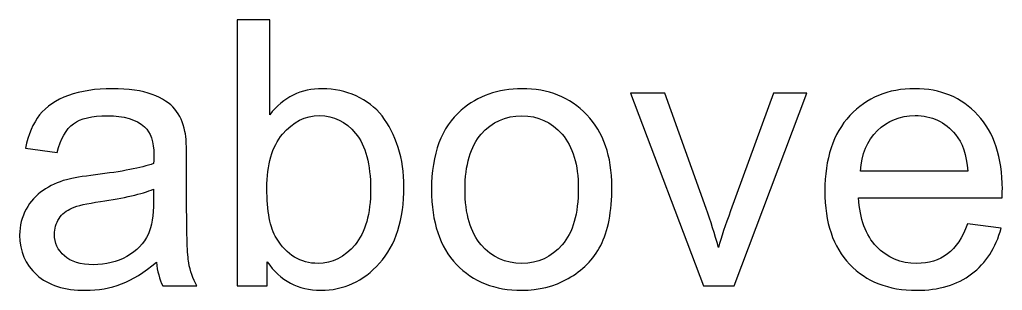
# Model space of a CAD drawing. Header units: centimetres. Extents: x -233 to -82, y 123 to 153.
# Drawn here: x -168.799 to -167.865, y 142.74 to 142.996 of the extents above; entities that cross this region are included whole.
import ezdxf

# ---------------------------------------------------------------- set-up
doc = ezdxf.new("R2010")
doc.units = ezdxf.units.CM
doc.header["$MEASUREMENT"] = 0
doc.layers.add('layer 1', color=7, linetype='Continuous')

msp = doc.modelspace()

# ---------------------------------------------------------------- linework, layer by layer
at = {"layer": 'layer 1'}
for points, knots in [([(-168.5636, 142.74361), (-168.5636, 142.74361), (-168.5923, 142.74361), (-168.5923, 142.74361), (-168.5923, 142.74361), (-168.5923, 142.74361), (-168.5923, 142.99611), (-168.5923, 142.99611), (-168.5923, 142.99611), (-168.5923, 142.99611), (-168.5613, 142.99611), (-168.5613, 142.99611), (-168.5613, 142.99611), (-168.5613, 142.99611), (-168.5613, 142.90601), (-168.5613, 142.90601), (-168.5613, 142.90601), (-168.5482, 142.92251), (-168.5315, 142.93071), (-168.5112, 142.93071), (-168.5112, 142.93071), (-168.4999, 142.93071), (-168.4893, 142.92841), (-168.4792, 142.92391), (-168.4792, 142.92391), (-168.4692, 142.91941), (-168.4609, 142.91301), (-168.4544, 142.90481), (-168.4544, 142.90481), (-168.4479, 142.89651), (-168.4429, 142.88661), (-168.4392, 142.87501), (-168.4392, 142.87501), (-168.4355, 142.86341), (-168.4337, 142.85101), (-168.4337, 142.83781), (-168.4337, 142.83781), (-168.4337, 142.80651), (-168.4414, 142.78231), (-168.4569, 142.76521), (-168.4569, 142.76521), (-168.4724, 142.74811), (-168.491, 142.73951), (-168.5127, 142.73951), (-168.5127, 142.73951), (-168.5343, 142.73951), (-168.5513, 142.74851), (-168.5636, 142.76651), (-168.5636, 142.76651), (-168.5636, 142.76651), (-168.5636, 142.74361), (-168.5636, 142.74361)], [0, 0, 0, 0, 0.071429, 0.071429, 0.071429, 0.071429, 0.142857, 0.142857, 0.142857, 0.142857, 0.214286, 0.214286, 0.214286, 0.214286, 0.285714, 0.285714, 0.285714, 0.285714, 0.357143, 0.357143, 0.357143, 0.357143, 0.428571, 0.428571, 0.428571, 0.428571, 0.5, 0.5, 0.5, 0.5, 0.571429, 0.571429, 0.571429, 0.571429, 0.642857, 0.642857, 0.642857, 0.642857, 0.714286, 0.714286, 0.714286, 0.714286, 0.785714, 0.785714, 0.785714, 0.785714, 0.857143, 0.857143, 0.857143, 0.857143, 1, 1, 1, 1]), ([(-168.669, 142.76621), (-168.6805, 142.75641), (-168.6915, 142.74951), (-168.7021, 142.74551), (-168.7021, 142.74551), (-168.7128, 142.74151), (-168.7242, 142.73951), (-168.7363, 142.73951), (-168.7363, 142.73951), (-168.7564, 142.73951), (-168.7719, 142.74441), (-168.7827, 142.75421), (-168.7827, 142.75421), (-168.7935, 142.76401), (-168.7989, 142.77651), (-168.7989, 142.79181), (-168.7989, 142.79181), (-168.7989, 142.80081), (-168.7968, 142.80901), (-168.7927, 142.81641), (-168.7927, 142.81641), (-168.7886, 142.82381), (-168.7833, 142.82971), (-168.7767, 142.83421), (-168.7767, 142.83421), (-168.7701, 142.83871), (-168.7627, 142.84211), (-168.7544, 142.84441), (-168.7544, 142.84441), (-168.7483, 142.84601), (-168.7392, 142.84751), (-168.7269, 142.84901), (-168.7269, 142.84901), (-168.7018, 142.85201), (-168.6834, 142.85561), (-168.6716, 142.85971), (-168.6716, 142.85971), (-168.6715, 142.86401), (-168.6714, 142.86671), (-168.6714, 142.86781), (-168.6714, 142.86781), (-168.6714, 142.88041), (-168.6743, 142.88931), (-168.6802, 142.89451), (-168.6802, 142.89451), (-168.6881, 142.90151), (-168.6999, 142.90501), (-168.7155, 142.90501), (-168.7155, 142.90501), (-168.7301, 142.90501), (-168.7409, 142.90251), (-168.7478, 142.89741), (-168.7478, 142.89741), (-168.7547, 142.89231), (-168.7599, 142.88321), (-168.7632, 142.87021), (-168.7632, 142.87021), (-168.7632, 142.87021), (-168.7935, 142.87431), (-168.7935, 142.87431), (-168.7935, 142.87431), (-168.7908, 142.88731), (-168.7862, 142.89781), (-168.7799, 142.90581), (-168.7799, 142.90581), (-168.7736, 142.91371), (-168.7644, 142.91991), (-168.7525, 142.92421), (-168.7525, 142.92421), (-168.7406, 142.92851), (-168.7267, 142.93071), (-168.711, 142.93071), (-168.711, 142.93071), (-168.6954, 142.93071), (-168.6827, 142.92891), (-168.6729, 142.92521), (-168.6729, 142.92521), (-168.6632, 142.92151), (-168.656, 142.91681), (-168.6514, 142.91131), (-168.6514, 142.91131), (-168.6468, 142.90571), (-168.6436, 142.89871), (-168.6418, 142.89021), (-168.6418, 142.89021), (-168.6407, 142.88491), (-168.6402, 142.87541), (-168.6402, 142.86161), (-168.6402, 142.86161), (-168.6402, 142.86161), (-168.6402, 142.82031), (-168.6402, 142.82031), (-168.6402, 142.82031), (-168.6402, 142.79141), (-168.6395, 142.77321), (-168.6382, 142.76561), (-168.6382, 142.76561), (-168.6369, 142.75791), (-168.6343, 142.75061), (-168.6304, 142.74361), (-168.6304, 142.74361), (-168.6304, 142.74361), (-168.6628, 142.74361), (-168.6628, 142.74361), (-168.6628, 142.74361), (-168.666, 142.75001), (-168.6681, 142.75751), (-168.669, 142.76621)], [0, 0, 0, 0, 0.035714, 0.035714, 0.035714, 0.035714, 0.071429, 0.071429, 0.071429, 0.071429, 0.107143, 0.107143, 0.107143, 0.107143, 0.142857, 0.142857, 0.142857, 0.142857, 0.178571, 0.178571, 0.178571, 0.178571, 0.214286, 0.214286, 0.214286, 0.214286, 0.25, 0.25, 0.25, 0.25, 0.285714, 0.285714, 0.285714, 0.285714, 0.321429, 0.321429, 0.321429, 0.321429, 0.357143, 0.357143, 0.357143, 0.357143, 0.392857, 0.392857, 0.392857, 0.392857, 0.428571, 0.428571, 0.428571, 0.428571, 0.464286, 0.464286, 0.464286, 0.464286, 0.5, 0.5, 0.5, 0.5, 0.535714, 0.535714, 0.535714, 0.535714, 0.571429, 0.571429, 0.571429, 0.571429, 0.607143, 0.607143, 0.607143, 0.607143, 0.642857, 0.642857, 0.642857, 0.642857, 0.678571, 0.678571, 0.678571, 0.678571, 0.714286, 0.714286, 0.714286, 0.714286, 0.75, 0.75, 0.75, 0.75, 0.785714, 0.785714, 0.785714, 0.785714, 0.821429, 0.821429, 0.821429, 0.821429, 0.857143, 0.857143, 0.857143, 0.857143, 0.892857, 0.892857, 0.892857, 0.892857, 0.928571, 0.928571, 0.928571, 0.928571, 1, 1, 1, 1]), ([(-168.4075, 142.83511), (-168.4075, 142.86901), (-168.3981, 142.89401), (-168.3792, 142.91031), (-168.3792, 142.91031), (-168.3635, 142.92391), (-168.3443, 142.93071), (-168.3217, 142.93071), (-168.3217, 142.93071), (-168.2966, 142.93071), (-168.276, 142.92251), (-168.26, 142.90601), (-168.26, 142.90601), (-168.2441, 142.88951), (-168.2361, 142.86671), (-168.2361, 142.83771), (-168.2361, 142.83771), (-168.2361, 142.81411), (-168.2396, 142.79561), (-168.2467, 142.78211), (-168.2467, 142.78211), (-168.2538, 142.76861), (-168.264, 142.75821), (-168.2775, 142.75071), (-168.2775, 142.75071), (-168.291, 142.74321), (-168.3058, 142.73951), (-168.3217, 142.73951), (-168.3217, 142.73951), (-168.3473, 142.73951), (-168.368, 142.74771), (-168.3838, 142.76411), (-168.3838, 142.76411), (-168.3996, 142.78051), (-168.4075, 142.80421), (-168.4075, 142.83511)], [0, 0, 0, 0, 0.1, 0.1, 0.1, 0.1, 0.2, 0.2, 0.2, 0.2, 0.3, 0.3, 0.3, 0.3, 0.4, 0.4, 0.4, 0.4, 0.5, 0.5, 0.5, 0.5, 0.6, 0.6, 0.6, 0.6, 0.7, 0.7, 0.7, 0.7, 0.8, 0.8, 0.8, 0.8, 1, 1, 1, 1]), ([(-168.1489, 142.74361), (-168.1489, 142.74361), (-168.2185, 142.92651), (-168.2185, 142.92651), (-168.2185, 142.92651), (-168.2185, 142.92651), (-168.1858, 142.92651), (-168.1858, 142.92651), (-168.1858, 142.92651), (-168.1858, 142.92651), (-168.1465, 142.81701), (-168.1465, 142.81701), (-168.1465, 142.81701), (-168.1422, 142.80511), (-168.1383, 142.79281), (-168.1348, 142.78011), (-168.1348, 142.78011), (-168.1321, 142.78981), (-168.1282, 142.80141), (-168.1233, 142.81491), (-168.1233, 142.81491), (-168.1233, 142.81491), (-168.0826, 142.92651), (-168.0826, 142.92651), (-168.0826, 142.92651), (-168.0826, 142.92651), (-168.0507, 142.92651), (-168.0507, 142.92651), (-168.0507, 142.92651), (-168.0507, 142.92651), (-168.12, 142.74361), (-168.12, 142.74361), (-168.12, 142.74361), (-168.12, 142.74361), (-168.1489, 142.74361), (-168.1489, 142.74361)], [0, 0, 0, 0, 0.1, 0.1, 0.1, 0.1, 0.2, 0.2, 0.2, 0.2, 0.3, 0.3, 0.3, 0.3, 0.4, 0.4, 0.4, 0.4, 0.5, 0.5, 0.5, 0.5, 0.6, 0.6, 0.6, 0.6, 0.7, 0.7, 0.7, 0.7, 0.8, 0.8, 0.8, 0.8, 1, 1, 1, 1]), ([(-167.8981, 142.80251), (-167.8981, 142.80251), (-167.8661, 142.79851), (-167.8661, 142.79851), (-167.8661, 142.79851), (-167.8712, 142.77981), (-167.8805, 142.76531), (-167.8942, 142.75501), (-167.8942, 142.75501), (-167.9079, 142.74471), (-167.9253, 142.73951), (-167.9465, 142.73951), (-167.9465, 142.73951), (-167.9733, 142.73951), (-167.9945, 142.74771), (-168.0102, 142.76421), (-168.0102, 142.76421), (-168.0259, 142.78071), (-168.0337, 142.80381), (-168.0337, 142.83351), (-168.0337, 142.83351), (-168.0337, 142.86431), (-168.0258, 142.88821), (-168.0099, 142.90521), (-168.0099, 142.90521), (-167.994, 142.92221), (-167.9735, 142.93071), (-167.9482, 142.93071), (-167.9482, 142.93071), (-167.9238, 142.93071), (-167.9038, 142.92241), (-167.8883, 142.90571), (-167.8883, 142.90571), (-167.8728, 142.88901), (-167.865, 142.86561), (-167.865, 142.83541), (-167.865, 142.83541), (-167.865, 142.83361), (-167.8651, 142.83081), (-167.8652, 142.82711), (-167.8652, 142.82711), (-167.8652, 142.82711), (-168.0016, 142.82711), (-168.0016, 142.82711), (-168.0016, 142.82711), (-168.0005, 142.80701), (-167.9948, 142.79171), (-167.9846, 142.78101), (-167.9846, 142.78101), (-167.9744, 142.77031), (-167.9616, 142.76501), (-167.9463, 142.76501), (-167.9463, 142.76501), (-167.935, 142.76501), (-167.9253, 142.76801), (-167.9172, 142.77401), (-167.9172, 142.77401), (-167.9092, 142.77991), (-167.9028, 142.78941), (-167.8981, 142.80251)], [0, 0, 0, 0, 0.0625, 0.0625, 0.0625, 0.0625, 0.125, 0.125, 0.125, 0.125, 0.1875, 0.1875, 0.1875, 0.1875, 0.25, 0.25, 0.25, 0.25, 0.3125, 0.3125, 0.3125, 0.3125, 0.375, 0.375, 0.375, 0.375, 0.4375, 0.4375, 0.4375, 0.4375, 0.5, 0.5, 0.5, 0.5, 0.5625, 0.5625, 0.5625, 0.5625, 0.625, 0.625, 0.625, 0.625, 0.6875, 0.6875, 0.6875, 0.6875, 0.75, 0.75, 0.75, 0.75, 0.8125, 0.8125, 0.8125, 0.8125, 0.875, 0.875, 0.875, 0.875, 1, 1, 1, 1]), ([(-168.5639, 142.83641), (-168.5639, 142.81451), (-168.5609, 142.79861), (-168.5549, 142.78891), (-168.5549, 142.78891), (-168.5452, 142.77301), (-168.532, 142.76501), (-168.5153, 142.76501), (-168.5153, 142.76501), (-168.5018, 142.76501), (-168.4901, 142.77091), (-168.4802, 142.78271), (-168.4802, 142.78271), (-168.4703, 142.79441), (-168.4654, 142.81191), (-168.4654, 142.83521), (-168.4654, 142.83521), (-168.4654, 142.85911), (-168.4701, 142.87681), (-168.4796, 142.88821), (-168.4796, 142.88821), (-168.4891, 142.89951), (-168.5005, 142.90521), (-168.5139, 142.90521), (-168.5139, 142.90521), (-168.5275, 142.90521), (-168.5392, 142.89931), (-168.5491, 142.88761), (-168.5491, 142.88761), (-168.559, 142.87581), (-168.5639, 142.85871), (-168.5639, 142.83641)], [0, 0, 0, 0, 0.111111, 0.111111, 0.111111, 0.111111, 0.222222, 0.222222, 0.222222, 0.222222, 0.333333, 0.333333, 0.333333, 0.333333, 0.444444, 0.444444, 0.444444, 0.444444, 0.555556, 0.555556, 0.555556, 0.555556, 0.666667, 0.666667, 0.666667, 0.666667, 0.777778, 0.777778, 0.777778, 0.777778, 1, 1, 1, 1]), ([(-168.3756, 142.83511), (-168.3756, 142.81161), (-168.3705, 142.79411), (-168.3603, 142.78251), (-168.3603, 142.78251), (-168.3501, 142.77081), (-168.3372, 142.76501), (-168.3217, 142.76501), (-168.3217, 142.76501), (-168.3063, 142.76501), (-168.2935, 142.77091), (-168.2833, 142.78261), (-168.2833, 142.78261), (-168.2731, 142.79431), (-168.268, 142.81211), (-168.268, 142.83611), (-168.268, 142.83611), (-168.268, 142.85871), (-168.2731, 142.87581), (-168.2834, 142.88751), (-168.2834, 142.88751), (-168.2937, 142.89921), (-168.3064, 142.90501), (-168.3217, 142.90501), (-168.3217, 142.90501), (-168.3372, 142.90501), (-168.3501, 142.89921), (-168.3603, 142.88761), (-168.3603, 142.88761), (-168.3705, 142.87601), (-168.3756, 142.85851), (-168.3756, 142.83511)], [0, 0, 0, 0, 0.111111, 0.111111, 0.111111, 0.111111, 0.222222, 0.222222, 0.222222, 0.222222, 0.333333, 0.333333, 0.333333, 0.333333, 0.444444, 0.444444, 0.444444, 0.444444, 0.555556, 0.555556, 0.555556, 0.555556, 0.666667, 0.666667, 0.666667, 0.666667, 0.777778, 0.777778, 0.777778, 0.777778, 1, 1, 1, 1]), ([(-167.9999, 142.85261), (-167.9999, 142.85261), (-167.8978, 142.85261), (-167.8978, 142.85261), (-167.8978, 142.85261), (-167.8991, 142.86801), (-167.903, 142.87961), (-167.9095, 142.88731), (-167.9095, 142.88731), (-167.9194, 142.89921), (-167.9322, 142.90521), (-167.9479, 142.90521), (-167.9479, 142.90521), (-167.9622, 142.90521), (-167.9741, 142.90041), (-167.9838, 142.89091), (-167.9838, 142.89091), (-167.9935, 142.88141), (-167.9989, 142.86861), (-167.9999, 142.85261)], [0, 0, 0, 0, 0.166667, 0.166667, 0.166667, 0.166667, 0.333333, 0.333333, 0.333333, 0.333333, 0.5, 0.5, 0.5, 0.5, 0.666667, 0.666667, 0.666667, 0.666667, 1, 1, 1, 1]), ([(-168.6716, 142.83541), (-168.6828, 142.83081), (-168.6997, 142.82691), (-168.7222, 142.82371), (-168.7222, 142.82371), (-168.7349, 142.82181), (-168.7439, 142.81981), (-168.7492, 142.81751), (-168.7492, 142.81751), (-168.7545, 142.81521), (-168.7586, 142.81191), (-168.7615, 142.80751), (-168.7615, 142.80751), (-168.7644, 142.80301), (-168.7658, 142.79811), (-168.7658, 142.79271), (-168.7658, 142.79271), (-168.7658, 142.78441), (-168.7627, 142.77761), (-168.7564, 142.77211), (-168.7564, 142.77211), (-168.7501, 142.76661), (-168.741, 142.76381), (-168.7289, 142.76381), (-168.7289, 142.76381), (-168.717, 142.76381), (-168.7063, 142.76641), (-168.697, 142.77161), (-168.697, 142.77161), (-168.6877, 142.77681), (-168.6809, 142.78391), (-168.6766, 142.79301), (-168.6766, 142.79301), (-168.6733, 142.80001), (-168.6716, 142.81031), (-168.6716, 142.82401), (-168.6716, 142.82401), (-168.6716, 142.82401), (-168.6716, 142.83541), (-168.6716, 142.83541)], [0, 0, 0, 0, 0.090909, 0.090909, 0.090909, 0.090909, 0.181818, 0.181818, 0.181818, 0.181818, 0.272727, 0.272727, 0.272727, 0.272727, 0.363636, 0.363636, 0.363636, 0.363636, 0.454545, 0.454545, 0.454545, 0.454545, 0.545455, 0.545455, 0.545455, 0.545455, 0.636364, 0.636364, 0.636364, 0.636364, 0.727273, 0.727273, 0.727273, 0.727273, 0.818182, 0.818182, 0.818182, 0.818182, 1, 1, 1, 1])]:
    msp.add_open_spline(points, degree=3, knots=knots, dxfattribs=at)

doc.saveas('drawing.dxf')
